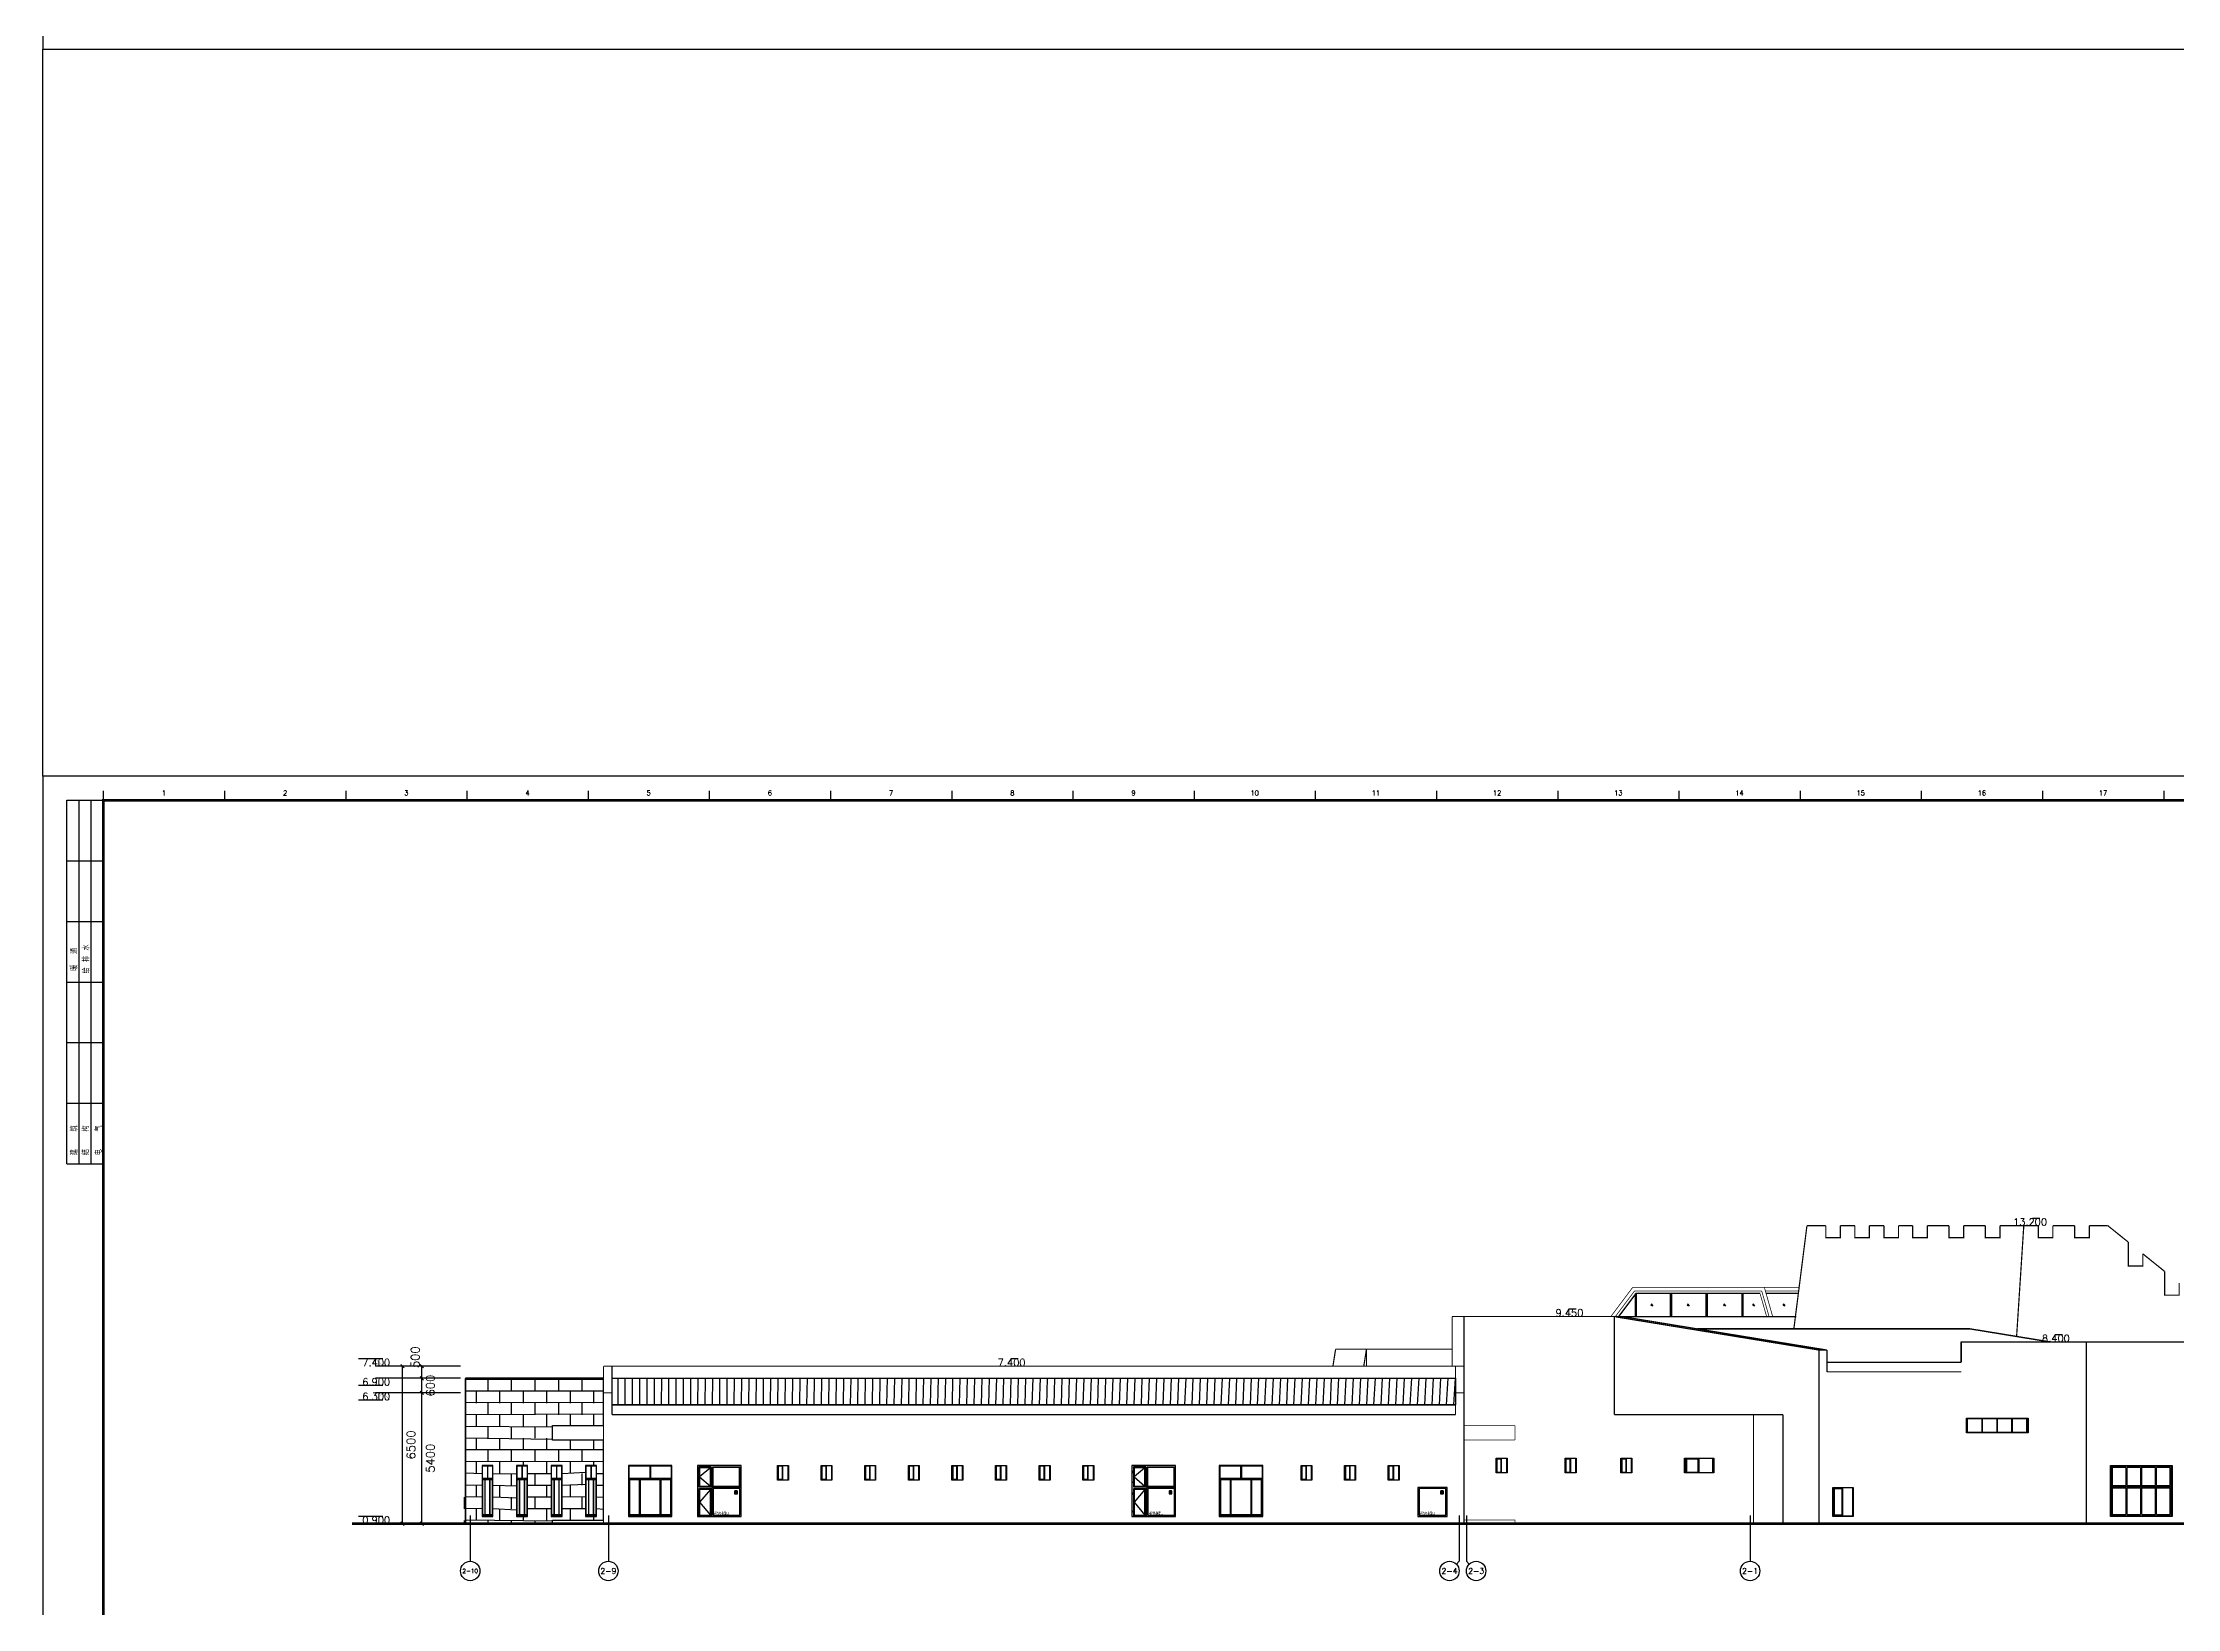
# Model space of a CAD drawing. Header units: inches. Extents: x -33398975359 to 508000, y -22013500442 to 738838.
# Drawn here: x 277300 to 365361, y 362194 to 426803 of the extents above; entities that cross this region are included whole.
import ezdxf
from ezdxf.enums import TextEntityAlignment as Align
from ezdxf.lldxf.tags import DXFTag

# ---------------------------------------------------------------- set-up
doc = ezdxf.new("R2010")
doc.units = ezdxf.units.IN
doc.header["$LTSCALE"] = 1000
doc.header["$MEASUREMENT"] = 0
doc.layers.get('0').update_dxf_attribs({"true_color": 0xffffff})
for name, color, linetype, true_color in [('AXIS', 3, 'Continuous', 0x00ff00), ('bbbblll', 4, 'ACAD_ISO03W100', 0x00ffff), ('DIM_ELEV', 3, 'Continuous', 0x00ff00), ('E_WINDOW', 4, 'Continuous', 0x00ffff), ('PUB_DIM', 3, 'Continuous', 0x00ff00), ('TK', 7, 'Continuous', 0xffffff), ('ZG-图框层', 4, 'Continuous', 0x00ffff)]:
    doc.layers.add(name, color=color, linetype=linetype, true_color=true_color)
doc.styles.add('CCIAD-图框(会签栏)', font='txt.shx', dxfattribs={"height": 0.2, "bigfont": 'gbcbig.shx'})
doc.styles.add('ISOCP', font='txt.shx', dxfattribs={"height": 0.2, "bigfont": 'gbcbig.shx'})
doc.styles.add('TXTSTY_ANONYMOUS', font='txt.shx', dxfattribs={"height": 0.2, "bigfont": 'gbcbig.shx'})
tags = doc.linetypes.add('ACAD_ISO03W100', pattern=[30, 12, -18]).pattern_tags.tags
tags[6:7] = [DXFTag(74, 4), DXFTag(75, 0), DXFTag(340, '0'), DXFTag(46, 0.0), DXFTag(50, 0.0), DXFTag(44, 0.0), DXFTag(45, 0.0)]
tags[4:5] = [DXFTag(74, 4), DXFTag(75, 0), DXFTag(340, '0'), DXFTag(46, 0.0), DXFTag(50, 0.0), DXFTag(44, 0.0), DXFTag(45, 0.0)]
tags = doc.linetypes.add('DASH', pattern=[0.35, 0.25, -0.1]).pattern_tags.tags
tags[6:7] = [DXFTag(74, 4), DXFTag(75, 0), DXFTag(340, '0'), DXFTag(46, 0.0), DXFTag(50, 0.0), DXFTag(44, 0.0), DXFTag(45, 0.0)]
tags[4:5] = [DXFTag(74, 4), DXFTag(75, 0), DXFTag(340, '0'), DXFTag(46, 0.0), DXFTag(50, 0.0), DXFTag(44, 0.0), DXFTag(45, 0.0)]

# ---------------------------------------------------------------- blocks, each defined once
blk = doc.blocks.new('DAnoyomous6551')
at = {"layer": 'DIM_ELEV'}
blk.add_line((359688.2604415417, 378286.2611203194), (359388.2604415417, 378286.2611203194), dxfattribs=at)
at = {"layer": 'DIM_ELEV', "const_width": 1}
blk.add_lwpolyline([(359388.2604415417, 378286.2611203194), (359988.2604415417, 378286.2611203194), (359688.2604415417, 377986.2611203194)], close=True, dxfattribs=at)
at = {"layer": 'DIM_ELEV', "color": 7, "true_color": 0xffffff, "style": 'TXTSTY_ANONYMOUS'}
blk.add_text('13.200', height=297.5, dxfattribs=at).set_placement((359988.2604415417, 377986.2611203194), align=Align.RIGHT)
blk = doc.blocks.new('DAnoyomous6565')
at = {"layer": 'DIM_ELEV'}
blk.add_line((360626.9146974087, 373486.2611203194), (360326.9146974087, 373486.2611203194), dxfattribs=at)
at = {"layer": 'DIM_ELEV', "const_width": 1}
blk.add_lwpolyline([(360326.9146974087, 373486.2611203194), (360926.9146974087, 373486.2611203194), (360626.9146974087, 373186.2611203194)], close=True, dxfattribs=at)
at = {"layer": 'DIM_ELEV', "color": 7, "true_color": 0xffffff, "style": 'TXTSTY_ANONYMOUS'}
blk.add_text('8.400', height=297.5, dxfattribs=at).set_placement((360926.9146974087, 373186.2611203194), align=Align.RIGHT)
blk = doc.blocks.new('DAnoyomous6576')
at = {"layer": 'DIM_ELEV'}
blk.add_line((340556.6704785824, 374536.2611203194), (340256.6704785824, 374536.2611203194), dxfattribs=at)
at = {"layer": 'DIM_ELEV', "const_width": 1}
blk.add_lwpolyline([(340256.6704785824, 374536.2611203194), (340856.6704785824, 374536.2611203194), (340556.6704785824, 374236.2611203194)], close=True, dxfattribs=at)
at = {"layer": 'DIM_ELEV', "color": 7, "true_color": 0xffffff, "style": 'TXTSTY_ANONYMOUS'}
blk.add_text('9.450', height=297.5, dxfattribs=at).set_placement((340856.6704785824, 374236.2611203194), align=Align.RIGHT)
blk = doc.blocks.new('DAnoyomous6621')
at = {"layer": 'DIM_ELEV'}
blk.add_line((317546.4123057127, 372486.2611203194), (317246.4123057127, 372486.2611203194), dxfattribs=at)
at = {"layer": 'DIM_ELEV', "const_width": 1}
blk.add_lwpolyline([(317246.4123057127, 372486.2611203194), (317846.4123057127, 372486.2611203194), (317546.4123057127, 372186.2611203194)], close=True, dxfattribs=at)
at = {"layer": 'DIM_ELEV', "color": 7, "true_color": 0xffffff, "style": 'TXTSTY_ANONYMOUS'}
blk.add_text('7.400', height=297.5, dxfattribs=at).set_placement((317846.4123057127, 372186.2611203194), align=Align.RIGHT)
blk = doc.blocks.new('DAnoyomous6688')
at = {"layer": 'DIM_ELEV'}
for p, q in [((291332.6489999294, 365986.2611203194), (290324.6489999294, 365986.2611203194)), ((294530.8607159853, 365686.2611203194), (291032.6489999294, 365686.2611203194))]:
    blk.add_line(p, q, dxfattribs=at)
at = {"layer": 'DIM_ELEV', "const_width": 1}
blk.add_lwpolyline([(291032.6489999294, 365986.2611203194), (291632.6489999294, 365986.2611203194), (291332.6489999294, 365686.2611203194)], close=True, dxfattribs=at)
at = {"layer": 'DIM_ELEV', "color": 7, "true_color": 0xffffff, "style": 'TXTSTY_ANONYMOUS'}
blk.add_text('0.900', height=297.5, dxfattribs=at).set_placement((291632.6489999294, 365686.2611203194), align=Align.RIGHT)
blk = doc.blocks.new('DAnoyomous6703')
at = {"layer": 'PUB_DIM'}
for p, q in [((294386.2246546745, 372186.2611203194), (292593.1688444614, 372186.2611203194)), ((294386.2246546745, 371686.2611203194), (292593.1688444614, 371686.2611203194)), ((293013.879522562, 372115.5504422188), (292872.4581663609, 372256.97179842)), ((293013.879522562, 371615.5504422188), (292872.4581663609, 371756.97179842)), ((292943.1688444614, 371686.2611203194), (292943.1688444614, 372186.2611203194)), ((292943.1688444614, 371086.2611203194), (292943.1688444614, 371686.2611203194)), ((294386.2246546745, 371086.2611203194), (292593.1688444614, 371086.2611203194)), ((293013.879522562, 371015.5504422188), (292872.4581663609, 371156.97179842)), ((292943.1688444614, 365686.2611203194), (292943.1688444614, 371086.2611203194)), ((294386.2246546745, 365686.2611203194), (292593.1688444614, 365686.2611203194)), ((293013.879522562, 365615.5504422188), (292872.4581663609, 365756.97179842))]:
    blk.add_line(p, q, dxfattribs=at)
at = {"layer": 'PUB_DIM', "color": 7, "true_color": 0xffffff, "style": 'TXTSTY_ANONYMOUS'}
for s, p in [('500', (292668.1688444614, 372556.2611203194)), ('600', (293293.1688444614, 371386.2611203194)), ('5400', (293293.1688444614, 368386.2611203194))]:
    blk.add_text(s, height=350, rotation=90.00000250447816, dxfattribs=at).set_placement(p, align=Align.MIDDLE_CENTER)
blk = doc.blocks.new('DAnoyomous6710')
at = {"layer": 'PUB_DIM'}
for p, q in [((293586.2246546745, 372186.2611203194), (291793.1688444614, 372186.2611203194)), ((292213.879522562, 372115.5504422188), (292072.4581663609, 372256.97179842)), ((292143.1688444614, 365686.2611203194), (292143.1688444614, 372186.2611203194)), ((293586.2246546745, 365686.2611203194), (291793.1688444614, 365686.2611203194)), ((292213.879522562, 365615.5504422188), (292072.4581663609, 365756.97179842))]:
    blk.add_line(p, q, dxfattribs=at)
at = {"layer": 'PUB_DIM', "color": 7, "true_color": 0xffffff, "style": 'TXTSTY_ANONYMOUS'}
blk.add_text('6500', height=350, rotation=90.00000250447816, dxfattribs=at).set_placement((292493.1688444614, 368936.2611203194), align=Align.MIDDLE_CENTER)
blk = doc.blocks.new('DAnoyomous6715')
at = {"layer": 'DIM_ELEV'}
for p, q in [((294530.8607159853, 371686.2611203194), (291032.6489999294, 371686.2611203194)), ((291332.6489999294, 371386.2611203194), (290324.6489999294, 371386.2611203194))]:
    blk.add_line(p, q, dxfattribs=at)
at = {"layer": 'DIM_ELEV', "const_width": 1}
blk.add_lwpolyline([(291032.6489999294, 371386.2611203194), (291632.6489999294, 371386.2611203194), (291332.6489999294, 371686.2611203194)], close=True, dxfattribs=at)
at = {"layer": 'DIM_ELEV', "color": 7, "true_color": 0xffffff, "style": 'TXTSTY_ANONYMOUS'}
blk.add_text('6.900', height=297.5, dxfattribs=at).set_placement((291632.6489999294, 371686.2611203194), align=Align.TOP_RIGHT)
blk = doc.blocks.new('DAnoyomous6720')
at = {"layer": 'DIM_ELEV'}
for p, q in [((291332.6489999294, 372486.2611203194), (290324.6489999294, 372486.2611203194)), ((294530.8607159853, 372186.2611203194), (291032.6489999294, 372186.2611203194))]:
    blk.add_line(p, q, dxfattribs=at)
at = {"layer": 'DIM_ELEV', "const_width": 1}
blk.add_lwpolyline([(291032.6489999294, 372486.2611203194), (291632.6489999294, 372486.2611203194), (291332.6489999294, 372186.2611203194)], close=True, dxfattribs=at)
at = {"layer": 'DIM_ELEV', "color": 7, "true_color": 0xffffff, "style": 'TXTSTY_ANONYMOUS'}
blk.add_text('7.400', height=297.5, dxfattribs=at).set_placement((291632.6489999294, 372186.2611203194), align=Align.RIGHT)
blk = doc.blocks.new('DAnoyomous6800')
at = {"layer": 'AXIS'}
for p, q in [((294936.2246544361, 366026.6223890781), (294936.2246544361, 364134.7754859924)), ((300636.2246545553, 366026.6223890781), (300636.2246545553, 364134.7754859924)), ((335736.2246547937, 366026.6223890781), (335736.2246547937, 364134.7754859924)), ((336036.2246546745, 366026.6223890781), (336036.2246546745, 364134.7754859924)), ((347736.2246546745, 366026.6223890781), (347736.2246546745, 364134.7754859924)), ((335736.2246547937, 364134.7754859924), (335619.0673673153, 364017.618198514)), ((336036.2246546745, 364134.7754859924), (336153.381942153, 364017.618198514))]:
    blk.add_line(p, q, dxfattribs=at)
for centre in [(294936.2246544361, 363734.7754859924), (300636.2246545553, 363734.7754859924), (335336.2246547937, 363734.7754859924), (336436.2246546745, 363734.7754859924), (347736.2246546745, 363734.7754859924)]:
    blk.add_circle(centre, 400, dxfattribs=at)
at = {"layer": 'AXIS', "color": 7, "true_color": 0xffffff, "style": 'TXTSTY_ANONYMOUS'}
for s, height, p in [('2-10', 175, (294936.2246544361, 363734.7754859924)), ('2-9', 233.3333282470703, (300636.2246545553, 363734.7754859924)), ('2-4', 233.3333282470703, (335336.2246547937, 363734.7754859924)), ('2-3', 233.3333282470703, (336436.2246546745, 363734.7754859924)), ('2-1', 233.3333282470703, (347736.2246546745, 363734.7754859924))]:
    blk.add_text(s, height=height, dxfattribs=at).set_placement(p, align=Align.MIDDLE_CENTER)
blk = doc.blocks.new('$EWDLib$00000591')
for p, q in [((-9.095e-13, 2100), (0, 0)), ((2700, 2100), (-9.095e-13, 2100)), ((30, 2070), (30, 30.00000000000023)), ((2670.000000000001, 2070), (30, 2070)), ((1325.048, 2070), (1325.048, 1577.235)), ((1375.048, 2070), (1375.048, 1577.235)), ((2670.000000000001, 30.00000000000023), (2670.000000000001, 2070)), ((2700.000000000002, 1.99e-13), (2700, 2100)), ((30, 1577.235), (2670.000000000001, 1577.235)), ((79.44000000001415, 1527.96), (79.4399999999996, 79.27500000000055)), ((79.44000000001415, 1527.96), (677.6640000000143, 1527.959999999997)), ((677.6640000000143, 1577.235), (677.6639999999998, 30.00000000000023)), ((727.1040000000148, 1527.96), (727.1040000000003, 79.27500000000055)), ((727.1040000000148, 1527.96), (1972.896000000022, 1527.96)), ((1972.896000000001, 79.2750000000002), (1972.896000000015, 1577.235)), ((2022.336, 30.00000000000023), (2022.336000000015, 1527.96)), ((2022.336000000015, 1527.96), (2620.560000000008, 1527.96)), ((2620.56, 79.2750000000002), (2620.560000000008, 1527.96)), ((0, 1.99e-13), (2700.000000000002, 1.99e-13)), ((30, 30.00000000000023), (2670.000000000001, 30.00000000000023)), ((79.4399999999996, 79.2750000000002), (677.6639999999998, 79.2750000000002)), ((727.1040000000003, 79.2750000000002), (1972.896000000001, 79.2750000000002)), ((2022.336, 79.2750000000002), (2620.56, 79.2750000000002))]:
    blk.add_line(p, q)
blk = doc.blocks.new('$EWDLib$00000592')
at = {"ltscale": 100}
for p, q in [((30, 1470), (30, 30)), ((1170, 1470), (30, 1470)), ((600, 1470), (600, 30)), ((647.5, 1422), (647.5, 78.00000000000182)), ((1122.5, 1422), (647.5, 1422)), ((1122.5, 78.00000000000176), (1122.5, 1422)), ((1170, 30), (1170, 1470)), ((30, 30), (1170, 30)), ((647.5, 78.00000000000176), (1122.5, 78.00000000000176))]:
    blk.add_line(p, q, dxfattribs=at)
blk.add_lwpolyline([(0, 1500), (1200, 1500), (1200, 0), (0, 0)], close=True)
blk = doc.blocks.new('bvhgfjhkjtu')
at = {"true_color": 0xff00bf}
blk.add_hatch(color=220, dxfattribs=at).paths.add_polyline_path([(1276703, 705500), (1276670, 705442.8423233504), (1276736, 705442.8423233505)], flags=0)
at = {"color": 220, "true_color": 0xff00bf}
for points in [[(1275713, 704481), (1276913, 704481), (1276913, 705681), (1275713, 705681)], [(1275763, 704531), (1276863, 704531), (1276863, 705631), (1275763, 705631)], [(1276703, 705500), (1276670, 705442.8423233504), (1276736, 705442.8423233505)]]:
    blk.add_lwpolyline(points, close=True, dxfattribs=at)
for points in [[(1276658, 705411), (1276748, 705411, 0.4142135623764868), (1276763, 705426), (1276763, 705516, 0.4142135623764868), (1276748, 705531), (1276658, 705531, 0.4142135623764868), (1276643, 705516), (1276643, 705426, 0.4142135623764868)], [(1276658, 705416), (1276748, 705416, 0.4142135623842478), (1276758, 705426), (1276758, 705516, 0.4142135623842478), (1276748, 705526), (1276658, 705526, 0.4142135623842478), (1276648, 705516), (1276648, 705426, 0.4142135623842478)]]:
    blk.add_lwpolyline(points, format="xyb", close=True, dxfattribs=at)
at = {"color": 220, "true_color": 0xff00bf, "style": 'TXTSTY_ANONYMOUS'}
blk.add_text('消防救援窗口', height=106.25, dxfattribs=at).set_placement((1275774, 704549.5))
blk = doc.blocks.new('zhs')
at = {"layer": 'bbbblll'}
for p, q in [((-14530.24387486215, 28073.33221697937), (-14530.24387486215, 28003.33221697937)), ((-14527.74387486215, 28051.11202061499), (-14527.74387486215, 27946.60261570533)), ((-14512.74387486215, 28051.11202061499), (-14512.74387486215, 27946.60261570533)), ((-14510.24387486215, 28073.33221697937), (-14510.24387486215, 28003.33221697937))]:
    blk.add_line(p, q, dxfattribs=at)
for centre, radius, start, end in [((-14520.24387486215, 28073.33221697937), 10, 0, 180), ((-14520.24387486215, 28003.33221697937), 10, 180, 221.4096221092796), ((-14520.24387486215, 28051.11202061499), 7.499999999999091, 0, 180), ((-14520.24387486215, 27946.60261570533), 7.499999999999091, 180, 0), ((-14520.24387486215, 28003.33221697937), 10, 318.5903778907204, 0)]:
    blk.add_arc(centre, radius, start, end, dxfattribs=at)
blk = doc.blocks.new("zhs'")
at = {"layer": 'bbbblll', "linetype": 'ACAD_ISO03W100'}
blk.add_blockref('zhs', (14520.24387486215, -28051.11202061499), dxfattribs=at)
blk = doc.blocks.new('hy')
at = {"layer": 'bbbblll'}
for p, q in [((0, 50.00000000000728), (-24.99999999999818, 50.00000000000728)), ((-24.99999999999818, 50.00000000000728), (-25, 3.6451e-12)), ((8.000000000001817, 0), (-24.99999999999817, 7.276e-12)), ((-8, 50.00000000000728), (-8.000000000001817, 1.09139e-11)), ((0, 50.00000000000728), (0, -49.99999999999635)), ((7.999999999998182, -49.99999999999635), (8.000000000001817, 1.09139e-11)), ((7.999999999998182, -49.99999999999635), (0, -49.99999999999635))]:
    blk.add_line(p, q, dxfattribs=at)
blk = doc.blocks.new('vfdhgfh')
at = {"color": 4, "true_color": 0x00ffff}
for p, q in [((815427211.7526596, 579734439.7880464), (815427178.7526596, 579734472.7880464)), ((815427656.7526596, 579734439.7880464), (815427689.7526596, 579734472.7880464)), ((815427681.7526596, 579734464.7880464), (815427681.7526596, 579733659.7880464)), ((815427761.7526596, 579734464.7880464), (815427761.7526596, 579733659.7880464)), ((815427761.7526596, 579734464.7880464), (815427761.7526596, 579733659.7880464)), ((815427211.7526596, 579733684.7880464), (815427178.7526596, 579733651.7880464)), ((815427211.7526596, 579733539.7880464), (815427178.7526596, 579733572.7880464)), ((815427186.7526596, 579733659.7880464), (815427681.7526596, 579733659.7880464)), ((815427656.7526596, 579733684.7880464), (815427689.7526596, 579733651.7880464)), ((815427656.7526596, 579733539.7880464), (815427689.7526596, 579733572.7880464)), ((815427681.7526596, 579733564.7880464), (815427681.7526596, 579732459.7880464)), ((815427761.7526596, 579733659.7880464), (815428856.7526596, 579733659.7880464)), ((815428856.7526596, 579733659.7880464), (815427761.7526596, 579733659.7880464)), ((815427211.7526596, 579732484.7880464), (815427178.7526596, 579732451.7880464)), ((815427186.7526596, 579732459.7880464), (815427681.7526596, 579732459.7880464)), ((815427656.7526596, 579732484.7880464), (815427689.7526596, 579732451.7880464))]:
    blk.add_line(p, q, dxfattribs=at)
at = {"color": 252, "linetype": 'DASH', "ltscale": 0.25, "true_color": 0x848484}
for p, q in [((815427656.7526596, 579734439.7880464), (815427211.7526596, 579734062.2880464)), ((815427211.7526596, 579734062.2880464), (815427656.7526596, 579733684.7880464)), ((815427656.7526596, 579733539.7880464), (815427211.7526596, 579733012.2880464)), ((815427211.7526596, 579733012.2880464), (815427656.7526596, 579732484.7880464))]:
    blk.add_line(p, q, dxfattribs=at)
at = {"color": 4, "true_color": 0x00ffff}
for points in [[(815427121.7526596, 579732429.7880464), (815428921.7526596, 579732429.7880464), (815428921.7526596, 579734529.7880464), (815427121.7526596, 579734529.7880464)], [(815427178.7526596, 579733651.7880464), (815427689.7526596, 579733651.7880464), (815427689.7526596, 579734472.7880464), (815427178.7526596, 579734472.7880464)], [(815427186.7526596, 579733659.7880464), (815427681.7526596, 579733659.7880464), (815427681.7526596, 579734464.7880464), (815427186.7526596, 579734464.7880464)], [(815427211.7526596, 579733684.7880464), (815427656.7526596, 579733684.7880464), (815427656.7526596, 579734439.7880464), (815427211.7526596, 579734439.7880464)], [(815428864.7526596, 579733651.7880464), (815427753.7526596, 579733651.7880464), (815427753.7526596, 579734472.7880464), (815428864.7526596, 579734472.7880464)], [(815428856.7526596, 579733659.7880464), (815427761.7526596, 579733659.7880464), (815427761.7526596, 579734464.7880464), (815428856.7526596, 579734464.7880464)], [(815427178.7526596, 579732451.7880464), (815427689.7526596, 579732451.7880464), (815427689.7526596, 579733572.7880464), (815427178.7526596, 579733572.7880464)], [(815427186.7526596, 579732459.7880464), (815427681.7526596, 579732459.7880464), (815427681.7526596, 579733564.7880464), (815427186.7526596, 579733564.7880464)], [(815427211.7526596, 579732484.7880464), (815427656.7526596, 579732484.7880464), (815427656.7526596, 579733539.7880464), (815427211.7526596, 579733539.7880464)]]:
    blk.add_lwpolyline(points, close=True, dxfattribs=at)
for points in [[(815427681.7526596, 579734464.7880464), (815427186.7526596, 579734464.7880464), (815427186.7526596, 579733659.7880464)], [(815428856.7526596, 579733659.7880464), (815428856.7526596, 579734464.7880464), (815427761.7526596, 579734464.7880464)], [(815427761.7526596, 579734464.7880464), (815428856.7526596, 579734464.7880464), (815428856.7526596, 579733659.7880464)], [(815427681.7526596, 579733564.7880464), (815427186.7526596, 579733564.7880464), (815427186.7526596, 579732459.7880464)]]:
    blk.add_lwpolyline(points, dxfattribs=at)
at = {"color": 4, "true_color": 0x00ffff, "rotation": 180}
for name, p in [('hy', (815427186.7526596, 579734264.7880464)), ("zhs'", (815427671.7526596, 579734010.0333438)), ('hy', (815427186.7526596, 579733364.7880464)), ("zhs'", (815427671.7526596, 579732960.0333438))]:
    blk.add_blockref(name, p, dxfattribs=at)
at = {"color": 4, "true_color": 0x00ffff, "xscale": -1}
for p in [(815427186.7526596, 579733859.7880464), (815427186.7526596, 579732659.7880464)]:
    blk.add_blockref('hy', p, dxfattribs=at)
blk.add_blockref('bvhgfjhkjtu', (814152008.7526596, 579027948.7880464))
blk = doc.blocks.new('$EWDLib$00000601')
for p, q in [((1485.150000000001, 1170), (30.00000000000205, 1170)), ((30.00000000000182, 1170), (30.00000000000182, 30.00000000000023)), ((757.576500000001, 1150.84), (59.69700000000194, 1150.84)), ((59.69700000000012, 1150.84), (59.69700000000194, 49.16000000000008)), ((757.576500000001, 1170), (757.576500000001, 30.00000000000023)), ((782.3240000000005, 1150.839999999998), (782.3240000000023, 49.16000000000167)), ((1485.150000000001, 1150.84), (782.3240000000023, 1150.840000000002)), ((1485.150000000001, 1179.58), (1485.150000000001, 20.42000000000007)), ((1485.150000000001, 1179.58), (1514.847000000002, 1179.58)), ((1514.847000000002, 20.42000000000002), (1514.847000000002, 1179.58)), ((2970.000000000002, 1170), (1514.847000000002, 1170)), ((1514.847000000002, 30), (1514.847000000002, 1170)), ((2212.726500000001, 1150.84), (1514.847000000002, 1150.84)), ((2212.726500000001, 1170), (2212.726500000001, 30.00000000000023)), ((2237.474, 1150.839999999998), (2237.474000000002, 49.16000000000167)), ((2940.303000000002, 1150.84), (2237.474000000002, 1150.840000000002)), ((2940.303000000002, 1150.84), (2940.303000000002, 49.16000000000167)), ((2970.000000000002, 30), (2970.000000000002, 1170)), ((2970.000000000002, 30), (2970.000000000002, 1170)), ((30.00000000000182, 30), (1485.150000000001, 30)), ((59.69700000000194, 49.16000000000003), (757.576500000001, 49.16000000000173)), ((782.3240000000023, 49.16000000000173), (1485.15, 49.16000000000173)), ((1485.150000000001, 20.42000000000002), (1514.847000000002, 20.42000000000002)), ((1514.847000000002, 49.16000000000003), (2212.726500000001, 49.16000000000173)), ((1514.847000000002, 30), (2970.000000000002, 30)), ((2237.474000000002, 49.16000000000173), (2940.303000000002, 49.16000000000173))]:
    blk.add_line(p, q)
blk.add_lwpolyline([(1.819e-12, 1200), (3000.000000000004, 1200), (3000.000000000002, 1.137e-13), (0, 0)], close=True)
blk = doc.blocks.new('$EWDLib$00000599')
for p, q in [((2670.000000000001, 2070), (30, 2070)), ((30, 2070), (30, 30)), ((677.6600000000035, 2020.725), (79.4399999999996, 2020.725)), ((79.4399999999996, 2020.725), (79.44000000000324, 1281.585)), ((677.6599999999999, 2020.725), (677.6600000000035, 1281.585)), ((1325.232000000001, 2020.725), (727.1000000000004, 2020.725)), ((727.1000000000004, 2020.725), (727.1000000000004, 1281.585)), ((1325.232000000001, 2020.725), (1325.232000000005, 1281.585)), ((1374.672000000001, 1281.585), (1374.672000000005, 2070)), ((1972.896, 2020.725), (1374.672000000001, 2020.725)), ((1972.896, 1281.585), (1972.896, 2020.725)), ((2022.336, 1281.585), (2022.336, 2020.725)), ((2620.56, 2020.725), (2022.336, 2020.725)), ((2620.56, 1281.585), (2620.56, 2020.725)), ((2670.000000000001, 30), (2670.000000000001, 2070)), ((30, 1232.31), (2670.000000000001, 1232.31)), ((79.44000000000324, 1281.585), (677.6600000000035, 1281.585000000002)), ((79.44000000000324, 1183.035), (677.6599999999999, 1183.035)), ((79.44000000000324, 1183.035), (79.4399999999996, 79.27499999999804)), ((677.6600000000035, 1183.035), (677.6599999999999, 79.27499999999804)), ((727.0999999999967, 1281.585000000002), (1972.896, 1281.585000000002)), ((727.1000000000076, 1183.035), (727.100000000004, 79.27499999999986)), ((727.1000000000004, 1183.035), (1325.232000000001, 1183.035)), ((1325.232000000001, 1183.035), (1325.231999999997, 79.27499999999986)), ((1374.672000000001, 79.27499999999998), (1374.672000000005, 1232.31)), ((1374.672000000001, 1183.035), (2620.56, 1183.035)), ((1972.896000000003, 79.27499999999998), (1972.896000000007, 1183.035)), ((2022.336, 1281.585000000002), (2620.56, 1281.585000000002)), ((2022.336000000004, 79.27499999999998), (2022.336000000008, 1183.035)), ((2620.56, 79.27499999999998), (2620.560000000004, 1183.035)), ((30, 30), (2670.000000000001, 30)), ((79.44000000000324, 79.2750000000018), (677.6600000000035, 79.27499999999998)), ((727.100000000004, 79.27499999999998), (1325.232000000001, 79.27499999999998)), ((1374.672000000001, 79.27499999999998), (1972.896, 79.27499999999998)), ((2022.336, 79.27499999999998), (2620.56, 79.27499999999998))]:
    blk.add_line(p, q)
blk.add_lwpolyline([(0, 2100.000000000001), (2700.000000000001, 2100.000000000001), (2700.000000000001, 2.274e-13), (0, 0)], close=True)
blk = doc.blocks.new('DAnoyomous6999')
at = {"layer": 'DIM_ELEV'}
for p, q in [((291332.6489999294, 370786.2611203194), (290324.6489999294, 370786.2611203194)), ((294530.8607159853, 371086.2611203194), (291032.6489999294, 371086.2611203194))]:
    blk.add_line(p, q, dxfattribs=at)
at = {"layer": 'DIM_ELEV', "const_width": 1}
blk.add_lwpolyline([(291032.6489999294, 370786.2611203194), (291632.6489999294, 370786.2611203194), (291332.6489999294, 371086.2611203194)], close=True, dxfattribs=at)
at = {"layer": 'DIM_ELEV', "color": 7, "true_color": 0xffffff, "style": 'TXTSTY_ANONYMOUS'}
blk.add_text('6.300', height=297.5, dxfattribs=at).set_placement((291632.6489999294, 371086.2611203194), align=Align.TOP_RIGHT)

msp = doc.modelspace()

# ---------------------------------------------------------------- hatches: boundary and pattern name
at = {"true_color": 0x848484}
h = msp.add_hatch(dxfattribs=at)
h.set_pattern_fill('玻璃,_O', color=252, scale=6350, angle=349.5)
h.set_pattern_definition([(349.5, (-815125605.857347, -579369985.2239938), (54.67065764764435, 294.9764722691863), [])])
h.paths.add_polyline_path([(360093.2394678593, 373186.2611203194), (356800.69074893, 373724.4726999998), (345569.759683013, 373724.4726999998), (350907.2075412273, 372851.9947236776), (350907.2075412273, 372351.9947236776), (356447.137358427, 372351.9947236776), (356447.137358427, 373186.2611203194)], flags=0)
at = {"true_color": 0x7f00ff}
h = msp.add_hatch(dxfattribs=at)
h.set_pattern_fill('AR-B816', color=190, scale=10160, angle=90, style=0)
h.set_pattern_definition([(0, (-815125660.5280046, -579370280.200466), (0, 485.2416000000001), []), (90, (-815125660.5280046, -579370280.200466), (-485.2416000000001, 485.2416000000001), [485.2416000000001, -485.2416000000001])])
h.paths.add_polyline_path([(300436.2246547937, 371686.2611203194), (294736.2246546745, 371686.2611203194), (294736.2246546745, 365686.2611203194), (298336.2246547937, 365686.2611203194), (298336.2246547937, 365836.2611203194), (300436.2246547937, 365836.2611203194), (300436.2246547937, 369136.2611203194), (298336.2246546745, 369136.2611203194), (298336.2246547937, 369736.2611203194), (300436.2246547937, 369736.2611203194)], flags=0)
h.paths.add_polyline_path([(295423.7246546745, 365986.2611203194), (295873.7246546745, 365986.2611203194), (295873.7246546745, 368086.2611203194), (295423.7246546745, 368086.2611203194)], flags=0)
h.paths.add_polyline_path([(296848.7246547937, 368086.2611203194), (296848.7246547937, 365986.2611203194), (297298.7246546745, 365986.2611203194), (297298.7246546745, 368086.2611203194)], flags=0)
h.paths.add_polyline_path([(298273.7246544361, 365986.2611203194), (298723.7246544361, 365986.2611203194), (298723.7246544361, 368086.2611203194), (298273.7246544361, 368086.2611203194)], flags=0)
h.paths.add_polyline_path([(299698.7246547937, 368086.2611203194), (299698.7246547937, 365986.2611203194), (300148.7246546745, 365986.2611203194), (300148.7246546745, 368086.2611203194)], flags=0)
at = {"true_color": 0x848484}
h = msp.add_hatch(dxfattribs=at)
h.set_pattern_fill('玻璃', color=252, scale=6350, angle=90, style=0)
h.set_pattern_definition([(90, (-815125960.5280046, -579370280.200466), (-300, 1.84e-14), [])])
h.paths.add_polyline_path([(300786.2246547937, 371686.2611203194), (300786.2246547937, 370586.2611203194), (335586.2246545553, 370586.2611203194), (335586.2246545553, 371686.2611203194)], flags=0)

# ---------------------------------------------------------------- linework, layer by layer
msp.add_line((277300.0000128746, 396538.4308348894), (277300.0000128746, 426538.4308348894))
at = {"color": 4, "true_color": 0x00ffff}
for p, q in [((343017.5017344952, 375186.2611203194), (342305.0017344952, 374236.2611203194)), ((342992.501734376, 375186.2611203194), (342992.501734376, 374236.2611203194)), ((348146.2755402327, 375186.2611203194), (343017.5017344952, 375186.2611203194)), ((343042.501734376, 375186.2611203194), (343042.501734376, 374236.2611203194)), ((344442.501734376, 375186.2611203194), (344442.501734376, 374236.2611203194)), ((344492.501734376, 375186.2611203194), (344492.501734376, 374236.2611203194)), ((345917.501734376, 375186.2611203194), (345917.501734376, 374236.2611203194)), ((345967.501734376, 375186.2611203194), (345967.501734376, 374236.2611203194)), ((347392.501734376, 375186.2611203194), (347392.501734376, 374236.2611203194)), ((347442.501734376, 375186.2611203194), (347442.501734376, 374236.2611203194)), ((349727.3803795576, 375186.2611203194), (348396.2755402327, 375186.2611203194)), ((343635.3740110397, 374753.4167823792), (343719.6853353977, 374669.1054581404)), ((343645.7098681927, 374707.7255862951), (343673.9941391945, 374679.4413151741)), ((343681.065207243, 374743.0809253454), (343709.3494782448, 374714.796653986)), ((345135.3740110397, 374753.4167823792), (345219.6853353977, 374669.1054581404)), ((345145.7098681927, 374707.7255862951), (345173.9941391945, 374679.4413151741)), ((345181.065207243, 374743.0809253454), (345209.3494782448, 374714.796653986)), ((346635.3740110397, 374753.4167823792), (346719.6853353977, 374669.1054581404)), ((346645.7098681927, 374707.7255862951), (346673.9941391945, 374679.4413151741)), ((346681.065207243, 374743.0809253454), (346709.3494782448, 374714.796653986)), ((347832.819309473, 374753.4167823792), (347917.130633831, 374669.1054581404)), ((347843.155166626, 374707.7255862951), (347871.4394376278, 374679.4413151741)), ((347878.5105056763, 374743.0809253454), (347906.7947766781, 374714.796653986)), ((349089.8463058472, 374753.4167823792), (349174.1576302052, 374669.1054581404)), ((349100.1821630001, 374707.7255862951), (349128.4664340019, 374679.4413151741)), ((349135.5375020504, 374743.0809253454), (349163.8217730522, 374714.796653986)), ((342305.0017344952, 374236.2611203194), (349632.2406681776, 374236.2611203194))]:
    msp.add_line(p, q, dxfattribs=at)
for points, const_width in [([(349541.8036786318, 373724.4726999998), (350082.8454766273, 377986.2611203194)], 50), ([(350860.1315897703, 377986.2611203194), (350082.8454766273, 377986.2611203194)], 50), ([(351460.1315897703, 377986.2611203194), (351460.1315897703, 377486.2611203194), (350860.1315897703, 377486.2611203194), (350860.1315897703, 377986.2611203194)], 50), ([(352060.1315897703, 377986.2611203194), (351460.1315897703, 377986.2611203194)], 50), ([(352660.1315897703, 377986.2611203194), (352660.1315897703, 377486.2611203194), (352060.1315897703, 377486.2611203194), (352060.1315897703, 377986.2611203194)], 50), ([(353260.1315897703, 377986.2611203194), (352660.1315897703, 377986.2611203194)], 50), ([(353860.1315897703, 377986.2611203194), (353860.1315897703, 377486.2611203194), (353260.1315897703, 377486.2611203194), (353260.1315897703, 377986.2611203194)], 50), ([(354445.7395709753, 377986.2611203194), (353860.1315897703, 377986.2611203194)], 50), ([(355045.7395709753, 377986.2611203194), (355045.7395709753, 377486.2611203194), (354445.7395709753, 377486.2611203194), (354445.7395709753, 377986.2611203194)], 50), ([(355945.7395709753, 377986.2611203194), (355045.7395709753, 377986.2611203194)], 50), ([(356545.7395709753, 377986.2611203194), (356545.7395709753, 377486.2611203194), (355945.7395709753, 377486.2611203194), (355945.7395709753, 377986.2611203194)], 50), ([(357445.7395709753, 377986.2611203194), (356545.7395709753, 377986.2611203194)], 50), ([(358045.7395709753, 377986.2611203194), (358045.7395709753, 377486.2611203194), (357445.7395709753, 377486.2611203194), (357445.7395709753, 377986.2611203194)], 50), ([(359028.0771096945, 377986.2611203194), (358045.7395709753, 377986.2611203194)], 50), ([(359028.0771096945, 377986.2611203194), (358731.420414567, 373408.8688465357)], 50), ([(359628.0771096945, 377986.2611203194), (359028.0771096945, 377986.2611203194)], 50), ([(360228.0771096945, 377986.2611203194), (360228.0771096945, 377486.2611203194), (359628.0771096945, 377486.2611203194), (359628.0771096945, 377986.2611197233)], 50), ([(361128.0771096945, 377986.2611203194), (360228.0771096945, 377986.2611203194)], 50), ([(361728.0771096945, 377986.2611203194), (361728.0771096945, 377486.2611203194), (361128.0771096945, 377486.2611203194), (361128.0771096945, 377986.2611197233)], 50), ([(362492.7958455086, 377986.2611203194), (361728.0771096945, 377986.2611203194)], 50), ([(363336.5817881823, 377306.8823832273), (362492.7958455086, 377986.2611203194)], 50), ([(363936.5817881823, 376823.7891937494), (363936.5817881823, 376323.7891937494), (363336.5817881823, 376323.7891937494), (363336.5817881823, 377306.8823832273)], 50), ([(364836.5817881823, 376099.1494096518), (363936.5817881823, 376823.7891937494)], 50), ([(365436.5817881823, 375616.0562201738), (365436.5817881823, 375116.0562201738), (364836.5817881823, 375116.0562201738), (364836.5817881823, 376099.1494096518)], 50), ([(335446.0659569502, 374236.2611203194), (349632.2406681776, 374236.2611203194)], 50), ([(335446.0659569502, 372186.2611203194), (335446.0659569502, 374236.2611203194)], 50), ([(335936.2246545553, 374236.2611203194), (335936.2246545553, 365686.2611203194)], 50), ([(342136.2246547937, 374236.2611203194), (342136.2246547937, 370186.2611203194)], 50), ([(342181.9166314602, 374224.4726999998), (350578.1510740519, 372851.9947236776)], 50), ([(342510.9730986357, 374224.4726999998), (350907.2075412273, 372851.9947236776)], 50), ([(356800.69074893, 373724.4726999998), (345569.759683013, 373724.4726999998)], 50), ([(356800.69074893, 373724.4726999998), (360093.2394678593, 373186.2611203194)], 50), ([(330637.739844799, 372886.2611203194), (330527.7454565763, 372186.2611203194)], 50), ([(335446.0659571886, 372886.2611203194), (330637.739844799, 372886.2611203194)], 50), ([(331910.5320509672, 372886.2611203194), (331800.5376627445, 372186.2611203194)], 50), ([(331910.5320512056, 372886.2611218691), (331910.5320512056, 372186.2611203194)], 50), ([(350578.1510740519, 372851.9947236776), (350578.1510740519, 365686.2611203194)], 50), ([(350578.1510740519, 372851.9947236776), (350907.2075412273, 372851.9947236776)], 50), ([(350907.2075412273, 372851.9947236776), (350907.2075412273, 371951.9947236776)], 50), ([(366134.5002605915, 373186.2611203194), (356447.137358427, 373186.2611203194)], 50), ([(356447.137358427, 373186.2611203194), (356447.137358427, 372351.9947236776)], 50), ([(361609.0168609619, 373186.2611203194), (361609.0168609619, 365686.2611203194)], 50), ([(294736.2246546745, 370186.2611203194), (294736.2246546745, 371686.2611203194)], 50), ([(295086.2246546745, 371686.2611203194), (294736.2246546745, 371686.2611203194)], 50), ([(295086.2246546745, 371686.2611203194), (300436.2246547937, 371686.2611203194)], 50), ([(300436.2246547937, 372186.2611203194), (335936.2246545553, 372186.2611203194)], 50), ([(300436.2246547937, 372186.2611203194), (300436.2246547937, 370586.2611203194)], 50), ([(300786.2246547937, 372186.2611203194), (300786.2246547937, 370186.2611203194)], 50), ([(335586.2246545553, 371686.2611203194), (300786.2246547937, 371686.2611203194)], 50), ([(335586.2246545553, 372186.2611203194), (335586.2246545553, 370186.2611203194)], 50), ([(350907.2075412273, 372351.9947236776), (356447.137358427, 372351.9947236776)], 50), ([(350907.2075412273, 371951.9947236776), (356447.137358427, 371951.9947236776)], 50), ([(300786.2246547937, 371086.2611203194), (300436.2246547937, 371086.2611203194)], 50), ([(335586.2246545553, 371086.2611203194), (335936.2246545553, 371086.2611203194)], 50), ([(294736.2246546745, 365686.2611203194), (294736.2246546745, 370186.2611203194)], 50), ([(300436.2246547937, 370586.2611203194), (300436.2246547937, 365686.2611203194)], 50), ([(335586.2246545553, 370586.2611203194), (300786.2246547937, 370586.2611203194)], 50), ([(335586.2246545553, 370186.2611203194), (300786.2246547937, 370186.2611203194)], 50), ([(349093.2268335819, 370186.2611203194), (342136.2246547937, 370186.2611203194)], 50), ([(347877.0031698942, 365686.2611203194), (347877.0031698942, 370186.2611203194)], 50), ([(349093.2268335819, 370186.2611203194), (349093.2268335819, 365686.2611203194)], 50), ([(391725.1742238998, 365686.2611203194), (290066.6726019382, 365686.2611203194)], 100)]:
    msp.add_lwpolyline(points, dxfattribs=dict(const_width=const_width))
at = {"color": 2, "true_color": 0xffff00, "const_width": 30}
for points in [[(342892.5017344952, 375436.2611203194), (341992.5017344952, 374236.2611203194)], [(342967.5017344952, 375286.2611203194), (342180.0017344952, 374236.2611203194)], [(343017.5017344952, 375186.2611203194), (342305.0017344952, 374236.2611203194)], [(348324.5157443285, 375436.2611203194), (342892.5017344952, 375436.2611203194)], [(348217.5716218948, 375286.2611203194), (342967.5017344952, 375286.2611203194)], [(348146.2755402327, 375186.2611203194), (343017.5017344952, 375186.2611203194)], [(348146.2755402327, 375186.2611203194), (348418.9627648592, 374236.2611203194)], [(348217.5716218948, 375286.2611203194), (348518.9627648592, 374236.2611203194)], [(349759.118334651, 375436.2611203194), (348324.5157443285, 375436.2611203194)], [(348324.5157443285, 375436.2611203194), (348668.9627648592, 374236.2611203194)], [(349740.0755616426, 375286.2611203194), (348367.5716218948, 375286.2611203194)], [(349727.3803795576, 375186.2611203194), (348396.2755402327, 375186.2611203194)], [(298336.2246547937, 369736.2611203194), (300436.2246547937, 369736.2611203194)], [(298336.2246547937, 369736.2611203194), (298336.2246546745, 369136.2611203194)], [(298336.2246534824, 369136.2611203194), (300436.2246547937, 369136.2611203194)], [(338036.2246545553, 369736.2611203194), (335936.2246545553, 369736.2611203194)], [(338036.2246558666, 369136.2611203194), (335936.2246545553, 369136.2611203194)], [(338036.2246545553, 369736.2611203194), (338036.2246546745, 369136.2611203194)], [(300436.2246547937, 365836.2611203194), (298336.2246547937, 365836.2611203194), (298336.2246547937, 365686.2611203194)], [(335936.2246545553, 365836.2611203194), (338036.2246545553, 365836.2611203194), (338036.2246545553, 365686.2611203194)]]:
    msp.add_lwpolyline(points, dxfattribs=at)
for points in [[(360093.2394678593, 373186.2611203194), (356800.69074893, 373724.4726999998), (345569.759683013, 373724.4726999998), (350907.2075412273, 372851.9947236776), (350907.2075412273, 372351.9947236776), (356447.137358427, 372351.9947236776), (356447.137358427, 373186.2611203194)], [(300436.2246547937, 371686.2611203194), (294736.2246546745, 371686.2611203194), (294736.2246546745, 365686.2611203194), (298336.2246547937, 365686.2611203194), (298336.2246547937, 365836.2611203194), (300436.2246547937, 365836.2611203194), (300436.2246547937, 369136.2611203194), (298336.2246546745, 369136.2611203194), (298336.2246547937, 369736.2611203194), (300436.2246547937, 369736.2611203194)]]:
    msp.add_lwpolyline(points, close=True)
at = {"color": 252, "true_color": 0x848484}
msp.add_lwpolyline([(300786.2246547937, 371686.2611203194), (335586.2246545553, 371686.2611203194), (335586.2246545553, 370586.2611203194), (300786.2246547937, 370586.2611203194)], close=True, dxfattribs=at)
at = {"color": 190, "true_color": 0x7f00ff, "const_width": 20}
for points in [[(295423.7246546745, 365986.2611203194), (295873.7246546745, 365986.2611203194), (295873.7246546745, 368086.2611203194), (295423.7246546745, 368086.2611203194)], [(296848.7246547937, 368086.2611203194), (297298.7246546745, 368086.2611203194), (297298.7246546745, 365986.2611203194), (296848.7246547937, 365986.2611203194)], [(298273.7246544361, 365986.2611203194), (298723.7246544361, 365986.2611203194), (298723.7246544361, 368086.2611203194), (298273.7246544361, 368086.2611203194)], [(299698.7246547937, 368086.2611203194), (300148.7246546745, 368086.2611203194), (300148.7246546745, 365986.2611203194), (299698.7246547937, 365986.2611203194)]]:
    msp.add_lwpolyline(points, close=True, dxfattribs=at)
at = {"layer": 'TK'}
for p, q in [((278299.9999444485, 395538.4308348894), (279799.9999444485, 395538.4308348894)), ((278299.9999444485, 388038.4308348894), (278299.9999444485, 395538.4308348894)), ((278799.9999444485, 388038.4308348894), (278799.9999444485, 395538.4308348894)), ((279299.9999444485, 388038.4308348894), (279299.9999444485, 395538.4308348894)), ((279799.9999444485, 395929.7506915331), (279799.9999444485, 395538.4308348894)), ((279799.9999444485, 388038.4308348894), (279799.9999444485, 395538.4308348894)), ((284799.9999444485, 395929.7506915331), (284799.9999444485, 395538.4308348894)), ((289799.9999444485, 395929.7506915331), (289799.9999444485, 395538.4308348894)), ((294799.9999444485, 395929.7506915331), (294799.9999444485, 395538.4308348894)), ((299799.9999444485, 395929.7506915331), (299799.9999444485, 395538.4308348894)), ((304799.9999444485, 395929.7506915331), (304799.9999444485, 395538.4308348894)), ((309799.9999444485, 395929.7506915331), (309799.9999444485, 395538.4308348894)), ((314799.9999444485, 395929.7506915331), (314799.9999444485, 395538.4308348894)), ((319799.9999444485, 395929.7506915331), (319799.9999444485, 395538.4308348894)), ((324799.9999444485, 395929.7506915331), (324799.9999444485, 395538.4308348894)), ((329799.9999444485, 395929.7506915331), (329799.9999444485, 395538.4308348894)), ((334799.9999444485, 395929.7506915331), (334799.9999444485, 395538.4308348894)), ((339799.9999444485, 395929.7506915331), (339799.9999444485, 395538.4308348894)), ((344799.9999444485, 395929.7506915331), (344799.9999444485, 395538.4308348894)), ((349799.9999444485, 395929.7506915331), (349799.9999444485, 395538.4308348894)), ((354799.9999444485, 395929.7506915331), (354799.9999444485, 395538.4308348894)), ((359799.9999444485, 395929.7506915331), (359799.9999444485, 395538.4308348894)), ((364799.9999444485, 395929.7506915331), (364799.9999444485, 395538.4308348894)), ((278299.9999444485, 393038.4308348894), (279799.9999444485, 393038.4308348894)), ((278299.9999444485, 390538.4308348894), (279799.9999444485, 390538.4308348894)), ((278299.9999444485, 380538.4308348894), (278299.9999444485, 388038.4308348894)), ((278299.9999444485, 388038.4308348894), (279799.9999444485, 388038.4308348894)), ((278299.9999444485, 388038.4308348894), (279799.9999444485, 388038.4308348894)), ((278799.9999444485, 380538.4308348894), (278799.9999444485, 388038.4308348894)), ((279299.9999444485, 380538.4308348894), (279299.9999444485, 388038.4308348894)), ((279799.9999444485, 380538.4308348894), (279799.9999444485, 388038.4308348894)), ((278299.9999444485, 385538.4308348894), (279799.9999444485, 385538.4308348894)), ((278299.9999444485, 383038.4308348894), (279799.9999444485, 383038.4308348894)), ((278299.9999444485, 380538.4308348894), (279799.9999444485, 380538.4308348894))]:
    msp.add_line(p, q, dxfattribs=at)
at = {"layer": 'ZG-图框层'}
for points in [[(277300.0000128746, 510638.4308348894), (277300.0000128746, 426538.4308348894), (411100.0000128746, 426538.4308348894), (411100.0000128746, 510638.4308348894)], [(277300.0000128746, 396538.4308348894), (277300.0000128746, 312438.4308348894), (411100.0000128746, 312438.4308348894), (411100.0000128746, 396538.4308348894)]]:
    msp.add_lwpolyline(points, close=True, dxfattribs=at)
at = {"layer": 'ZG-图框层', "const_width": 100}
msp.add_lwpolyline([(279799.9999444485, 313484.0907632113), (279799.9999444485, 395538.4308348894), (410099.9999843836, 395538.4308348894), (410099.9999843836, 313484.0907632113)], close=True, dxfattribs=at)

# ---------------------------------------------------------------- block references
for name, p in [('vfdhgfh', (-815122810.5280048, -579366443.526926)), ('vfdhgfh', (-815104885.5280046, -579366443.526926)), ('bvhgfjhkjtu', (-941676.7753454447, -338494.7388796806))]:
    msp.add_blockref(name, p)
at = {"layer": 'AXIS'}
msp.add_blockref('DAnoyomous6800', (0, 0), dxfattribs=at)
at = {"layer": 'DIM_ELEV'}
for name in ['DAnoyomous6551', 'DAnoyomous6576', 'DAnoyomous6565', 'DAnoyomous6720', 'DAnoyomous6715', 'DAnoyomous6621', 'DAnoyomous6999', 'DAnoyomous6688']:
    msp.add_blockref(name, (0, 0), dxfattribs=at)
at = {"layer": 'E_WINDOW', "rotation": 180}
for name, p, xscale, yscale in [('$EWDLib$00000601', (359204.8538062572, 370036.2611202002), 0.8485281376043945, 0.5000000000000001), ('$EWDLib$00000592', (337711.2246547937, 368386.2611196041), 0.3750000000993411, 0.4), ('$EWDLib$00000592', (340561.2246546745, 368386.2611196041), 0.3750000000993411, 0.4), ('$EWDLib$00000592', (342861.2246547937, 368386.2611196041), 0.3750000000993411, 0.4), ('$EWDLib$00000592', (346235.5818138123, 368386.2611192465), 1.000000000099341, 0.4), ('$EWDLib$00000592', (308061.2246544361, 368086.2611203194), 0.375, 0.4), ('$EWDLib$00000592', (309861.2246546745, 368086.2611202002), 0.375, 0.4), ('$EWDLib$00000592', (311661.2246546745, 368086.2611202002), 0.375, 0.4), ('$EWDLib$00000592', (313461.2246546745, 368086.2611202002), 0.375, 0.4), ('$EWDLib$00000592', (315261.2246543169, 368086.2611202002), 0.375, 0.4), ('$EWDLib$00000592', (317061.2246539593, 368086.2611202002), 0.375, 0.4), ('$EWDLib$00000592', (318861.2246544361, 368086.2611202002), 0.375, 0.4), ('$EWDLib$00000592', (320661.2246539593, 368086.2611202002), 0.375, 0.4), ('$EWDLib$00000592', (329661.2246545553, 368086.2611202002), 0.375, 0.4), ('$EWDLib$00000592', (331461.2246543169, 368086.2611202002), 0.375, 0.4), ('$EWDLib$00000592', (333261.2246550322, 368086.2611202002), 0.375, 0.4), ('$EWDLib$00000592', (351992.2222058773, 367186.2611203194), 0.707106781899929, 0.8)]:
    msp.add_blockref(name, p, dxfattribs=dict(at, xscale=xscale, yscale=yscale))
at = {"layer": 'E_WINDOW'}
for name, p, xscale in [('$EWDLib$00000591', (295423.7246546745, 365986.2611203194), 0.1666666666225149), ('$EWDLib$00000591', (296848.7246547937, 365986.2611203194), 0.1666666666225149), ('$EWDLib$00000591', (298273.7246545553, 365986.2611203194), 0.1666666666225149), ('$EWDLib$00000591', (299698.7246546745, 365986.2611203194), 0.1666666666225149), ('$EWDLib$00000591', (301461.2246546745, 365986.2611203194), 0.666666666666666), ('$EWDLib$00000591', (325836.2246547937, 365986.2611203194), 0.666666666666666), ('$EWDLib$00000599', (362598.9663542509, 365986.2611203194), 0.9428090416060549)]:
    msp.add_blockref(name, p, dxfattribs=dict(at, xscale=xscale))
at = {"layer": 'PUB_DIM'}
for name in ['DAnoyomous6703', 'DAnoyomous6710']:
    msp.add_blockref(name, (0, 0), dxfattribs=at)

# ---------------------------------------------------------------- texts
at = {"layer": 'TK', "style": 'ISOCP'}
for s, p in [('1', (282299.9999444485, 395842.2581040859)), ('2', (287299.9999444485, 395842.2581040859)), ('3', (292299.9999444485, 395842.2581040859)), ('4', (297299.9999444485, 395842.2581040859)), ('5', (302299.9999444485, 395842.2581040859)), ('6', (307299.9999444485, 395842.2581040859)), ('7', (312299.9999444485, 395842.2581040859)), ('8', (317299.9999444485, 395842.2581040859)), ('9', (322299.9999444485, 395842.2581040859)), ('10', (327299.9999444485, 395842.2581040859)), ('11', (332299.9999444485, 395842.2581040859)), ('12', (337299.9999444485, 395842.2581040859)), ('13', (342299.9999444485, 395842.2581040859)), ('14', (347299.9999444485, 395842.2581040859)), ('15', (352299.9999444485, 395842.2581040859)), ('16', (357299.9999444485, 395842.2581040859)), ('17', (362299.9999444485, 395842.2581040859))]:
    msp.add_text(s, height=200, dxfattribs=at).set_placement(p, align=Align.MIDDLE_CENTER)
at = {"layer": 'TK', "style": 'CCIAD-图框(会签栏)'}
for s, p in [('暖  通', (278726.6506479979, 388503.7447367907)), ('给 排 水', (279226.5404449701, 388393.9076502323)), ('建   筑', (278735.4219212532, 380893.9076502323)), ('结   构', (279209.0713558197, 380893.9076502323)), ('电   气', (279735.3484638929, 380893.9076502323))]:
    msp.add_text(s, height=250, rotation=90.00000250447816, dxfattribs=at).set_placement(p)

doc.saveas('drawing.dxf')
